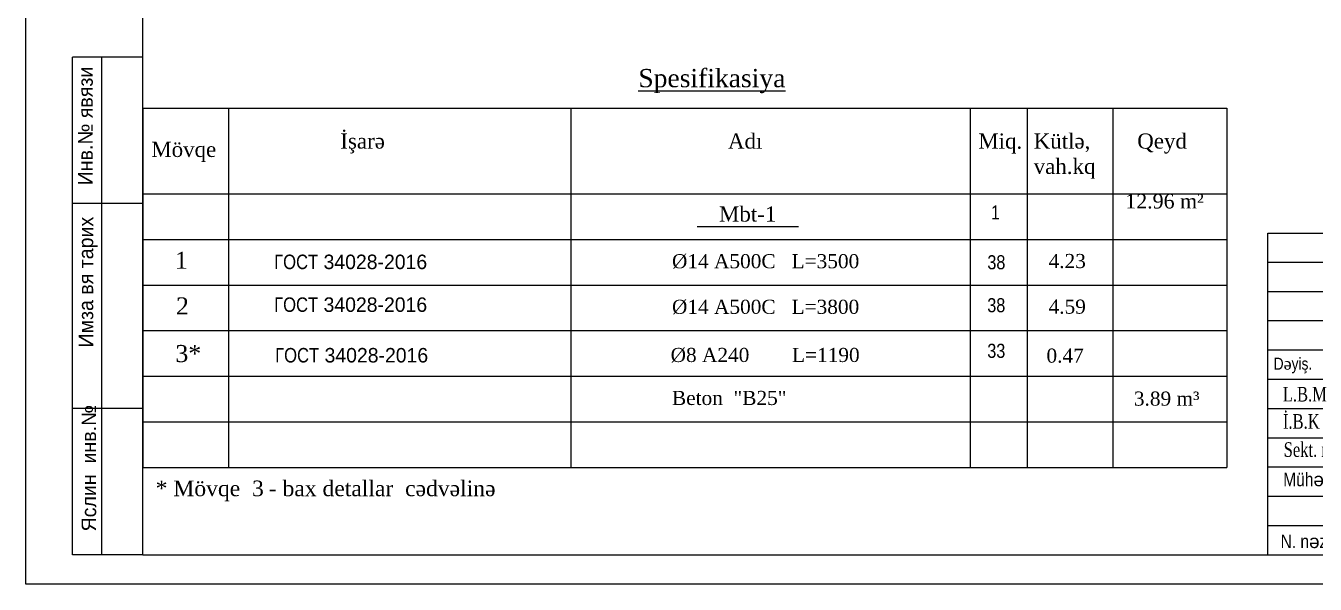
# Model space of a CAD drawing. Header units: millimetres. Extents: x 1177285 to 1225570, y -905119 to -683091.
# Drawn here: x 1183360 to 1206466, y -776784 to -766769 of the extents above; entities that cross this region are included whole.
import ezdxf

# ---------------------------------------------------------------- set-up
doc = ezdxf.new("R2010")
doc.units = ezdxf.units.MM
doc.layers.add('A-Wall', color=7, linetype='Continuous', lineweight=30)
doc.styles.add('400', font='times.ttf', dxfattribs={"width": 0.75, "height": 300})
doc.styles.add('CP_ATTR', font='A3TI(LA).TTF')
doc.styles.get("Standard").update_dxf_attribs({"font": 'a3ar(la).ttf'})
doc.styles.add('style6', font='ARIALN.TTF', dxfattribs={"height": 300})

# ---------------------------------------------------------------- blocks, each defined once
blk = doc.blocks.new('ntnntyht')
at = {"lineweight": 25}
for p, q in [((1961564, -50629), (1961564, -20955)), ((1963654, -41225), (1962400, -41225)), ((1963656, -43837), (1962402, -43837)), ((1963656, -47494), (1962402, -47494)), ((1963654, -50106), (1962400, -50106)), ((2003567, -50629), (1961564, -50629))]:
    blk.add_line(p, q, dxfattribs=at)
at = {"lineweight": 25, "ltscale": 15}
for p, q in [((1963654, -50106), (1963654, -21476)), ((1983715, -50107), (1983715, -44361)), ((1983715, -44361), (2003045, -44361)), ((1983723, -44879), (1990507, -44879)), ((1983723, -45402), (1990507, -45402)), ((1990494, -45931), (1983714, -45927)), ((1983723, -46446), (1990507, -46446)), ((1983723, -46969), (1990507, -46969)), ((1983723, -47491), (1990507, -47491)), ((1983723, -48014), (1990507, -48014)), ((1983723, -48536), (1990507, -48536)), ((1983723, -49059), (1990507, -49059)), ((1983723, -49581), (1990507, -49581)), ((1963654, -50106), (2003045, -50106))]:
    blk.add_line(p, q, dxfattribs=at)
at = {"lineweight": 25, "ltscale": 0.25}
for p, q in [((1962400, -50106), (1962400, -41225)), ((1962922, -50107), (1962922, -41225))]:
    blk.add_line(p, q, dxfattribs=at)
at = {"lineweight": 5, "ltscale": 15}
for p, q in [((1983715, -44361), (1985805, -44361)), ((1983723, -46969), (1984768, -46969))]:
    blk.add_line(p, q, dxfattribs=at)
at = {"lineweight": 25, "char_height": 261.21, "width": 6227.25, "attachment_point": 1, "rotation": 90, "style": 'CP_ATTR'}
for s, insert in [('\\pt3143;Инв.№ явязи', (1962497, -43510)), ('\\pt3143;Имза вя тарих', (1962505, -46404)), ('\\pt3143;Яслин  инв.№', (1962558, -49687))]:
    blk.add_mtext(s, dxfattribs=dict(at, insert=insert))
at = {"lineweight": 25, "attachment_point": 1, "style": 'style6'}
for s, insert, char_height, width in [('D{\\fTimes New Roman|b0|i0|c238|p18;ə\\fArial Narrow|b0|i0|c238|p34;yiş.}', (1983817, -46586), 213.61, 6455.66), ('{\\fArial Narrow|b0|i0|c238|p34;Müh\\fArial|b0|i0|c238|p34;ə\\fArial Narrow|b0|i0|c238|p34;ndis}', (1983987, -48638), 241.48, 7006.85), ('N. n{\\fArial|b0|i0|c238|p34;ə\\fArial Narrow|b0|i0|c238|p34;zar\\fArial|b0|i0|c238|p34;ə\\fArial Narrow|b0|i0|c238|p34;t}', (1983940, -49742), 241.477, 7006.85)]:
    blk.add_mtext(s, dxfattribs=dict(at, insert=insert, char_height=char_height, width=width))
at = {"lineweight": 25, "ltscale": 15, "char_height": 260.28, "width": 7854.27, "attachment_point": 1, "style": '400'}
for s, insert in [('{\\fTimes New Roman|b0|i0|c238|p18;L}.{\\fTimes New Roman|b0|i0|c238|p18;B}.М', (1983979, -47107)), ('{\\fTimes New Roman|b0|i0|c238|p18;İ.B.K}', (1983982, -47593)), ('{\\fTimes New Roman|b0|i0|c238|p18;Sekt. müd.}', (1983995, -48095))]:
    blk.add_mtext(s, dxfattribs=dict(at, insert=insert))

msp = doc.modelspace()

# ---------------------------------------------------------------- linework, layer by layer
for p, q in [((1185459.666, -768248.131), (1204884.666, -768248.131)), ((1185459.666, -768248.131), (1185459.666, -774690.874)), ((1186993.653, -768248.131), (1186993.653, -774690.874)), ((1193129.599, -768248.131), (1193129.599, -774690.874)), ((1200282.707, -768248.131), (1200282.707, -774690.874)), ((1201305.365, -768248.131), (1201305.365, -774690.874)), ((1202839.351, -768248.131), (1202839.351, -774690.874)), ((1204884.666, -768248.131), (1204884.666, -774690.874)), ((1185459.666, -769782.117), (1204884.666, -769782.117)), ((1185459.666, -770600.244), (1204884.666, -770600.244)), ((1185459.666, -771418.37), (1204884.666, -771418.37)), ((1185459.666, -771418.37), (1204884.666, -771418.37)), ((1185459.666, -772236.496), (1204884.666, -772236.496)), ((1185459.666, -773054.622), (1204884.666, -773054.622)), ((1185459.666, -773872.748), (1204884.666, -773872.748)), ((1185459.666, -774690.874), (1204884.666, -774690.874))]:
    msp.add_line(p, q)
at = {"lineweight": 9, "ltscale": 0.01}
msp.add_line((1195391.811, -770370.014), (1197206.159, -770370.014), dxfattribs=at)

# ---------------------------------------------------------------- block references
at = {"color": 3, "xscale": 1.004925508461463, "yscale": 1.004925508461463, "zscale": 1.004925508461463}
msp.add_blockref('ntnntyht', (-787866.274, -725906.376), dxfattribs=at)

# ---------------------------------------------------------------- texts
at = {"lineweight": 9, "style": 'style6'}
for s, insert, char_height, width, attachment_point in [('\\pxt17;{\\fTimes New Roman|b0|i0|c238|p18;\\LSpesifikasiya}', (1194336.196, -767543.841), 327.25045, 16762.97709, 1), ('{\\fTimes New Roman|b0|i0|c238|p18;İşarə}', (1188996.335, -768700.075), 272, 6647.00885, 1), ('{\\fTimes New Roman|b0|i0|c238|p18;Adı}', (1195942.289, -768700.075), 272, 6647.00885, 1), ('{\\fTimes New Roman|b0|i0|c238|p18;Miq.}', (1200428.003, -768700.075), 272, 6647.00885, 1), ('{\\fTimes New Roman|b0|i0|c238|p18;Kütlə,\\Pvah.kq}', (1201421.188, -768700.075), 272, 6647.00885, 1), ('{\\fTimes New Roman|b0|i0|c238|p18;Qeyd}', (1203276.913, -768700.075), 272, 6647.00885, 1), ('{\\fTimes New Roman|b0|i0|c238|p18;Mövqe}', (1185608.364, -768849.922), 272, 6647.00885, 1), ('{\\fTimes New Roman|b0|i0|c238|p18;Mbt-1\\fTimes New Roman|b0|i0|c0|p18;  }', (1195781.88, -770009.236), 272, 6647.00885, 1), ('{\\fTimes New Roman|b0|i0|c204|p18;Ø\\fTimes New Roman|b0|i0|c238|p18;14 \\fTimes New Roman|b0|i0|c204|p18;А500C\\fTimes New Roman|b0|i0|c238|p18;   L=3500}', (1194939.381, -770864.465), 252.875, 6535.92181, 1), ('{\\fTimes New Roman|b0|i0|c204|p18;Ø\\fTimes New Roman|b0|i0|c238|p18;14 \\fTimes New Roman|b0|i0|c204|p18;А500C\\fTimes New Roman|b0|i0|c238|p18;   L=3800}', (1194939.381, -771682.591), 252.875, 6535.92181, 1), ('{\\fTimes New Roman|b0|i0|c204|p18;Ø\\fTimes New Roman|b0|i0|c238|p18;8 \\fTimes New Roman|b0|i0|c204|p18;А\\fTimes New Roman|b0|i0|c238|p18;24\\fTimes New Roman|b0|i0|c204|p18;0\\fTimes New Roman|b0|i0|c0|p18;     \\fTimes New Roman|b0|i0|c238|p18;   L=1190}', (1194914.668, -772809.146), 252.875, 5839.86635, 7), ('{\\fTimes New Roman|b0|i0|c0|p18;Beton  "B\\fTimes New Roman|b0|i0|c238|p18;25\\fTimes New Roman|b0|i0|c0|p18;"}', (1194938.992, -773316.818), 252.875, 5839.86635, 1)]:
    msp.add_mtext(s, dxfattribs=dict(at, insert=insert, char_height=char_height, width=width, attachment_point=attachment_point))
at = {"color": 3, "lineweight": 40, "insert": (1203062.22, -769785.321), "char_height": 525, "width": 13264.48919, "attachment_point": 1}
msp.add_mtext('{\\fTimes New Roman|b0|i0|c238|p18;\\H0.49524x;12.96 m² \\H2.0193x;  }', dxfattribs=at)
at = {"color": 7, "lineweight": 9, "char_height": 252.875, "width": 1748.87058, "style": 'style6'}
for s, insert, attachment_point in [('{\\fArial Narrow|b0|i0|c238|p34;1}', (1200655.193, -769989.79), 1), ('{\\fArial Narrow|b0|i0|c238|p34;38}', (1200591.075, -770883.317), 1), ('{\\fTimes New Roman|b0|i0|c238|p18;4.23}', (1201687.792, -770861.169), 1), ('{\\fArial Narrow|b0|i0|c238|p34;38}', (1200589.717, -771653.831), 1), ('{\\fTimes New Roman|b0|i0|c238|p18;4.59}', (1201687.792, -771679.295), 1), ('{\\fArial Narrow|b0|i0|c238|p34;33}', (1200589.717, -772471.957), 1), ('{\\fTimes New Roman|b0|i0|c238|p18; \\fTimes New Roman|b0|i0|c0|p18;0.\\fTimes New Roman|b0|i0|c238|p18;47}', (1201554.914, -772816.302), 7), ('{\\fTimes New Roman|b0|i0|c238|p18;3.89 m\\fTimes New Roman|b0|i0|c0|p18;³}', (1203216.527, -773328.652), 1)]:
    msp.add_mtext(s, dxfattribs=dict(at, insert=insert, attachment_point=attachment_point))
at = {"lineweight": 40, "char_height": 449.99702, "width": 5741.63592, "attachment_point": 1}
for insert in [(1187811.737, -770873.124), (1187811.737, -771640.118), (1187829.597, -772547.464)]:
    msp.add_mtext('{\\fArial Narrow|b0|i0|c204|p34;\\H0.57778x;ГОСТ\\fA3 Arial AzLat|b0|i0|c204|p34; 34028-2016  }', dxfattribs=dict(at, insert=insert))
at = {"color": 0, "lineweight": 0, "insert": (1185686.8, -774925.159), "char_height": 280, "width": 24406.02729, "attachment_point": 1, "style": 'style6'}
msp.add_mtext('\\pxt22.667;{\\fTimes New Roman|b0|i0|c238|p18;* Mövqe  3} {\\fTimes New Roman|b0|i0|c238|p18;- bax detallar  cədvəlinə} ', dxfattribs=at)
at = {"layer": 'A-Wall', "color": 0, "char_height": 306.7973, "width": 19040.45833, "attachment_point": 2, "style": 'style6'}
for s, insert in [('{\\fTimes New Roman|b0|i0|c238|p18; 1}', (1186089.514, -770819.701)), ('{\\fTimes New Roman|b0|i0|c238|p18; 2}', (1186109.303, -771640.024)), ('{\\fTimes New Roman|b0|i0|c238|p18; 3*}', (1186214.136, -772493.517))]:
    msp.add_mtext(s, dxfattribs=dict(at, insert=insert))

doc.saveas('drawing.dxf')
